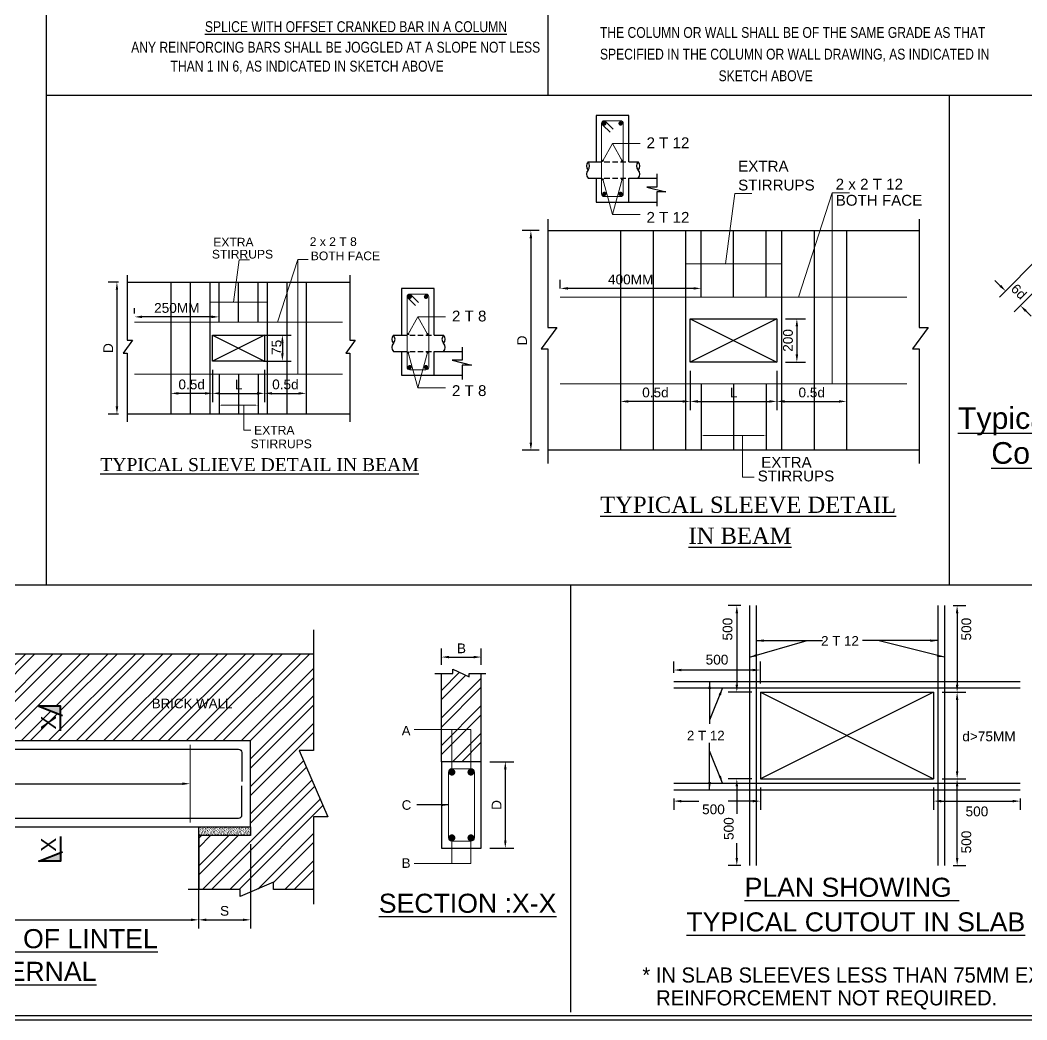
# Model space of a CAD drawing. Extents: x -100 to 77860, y -106 to 57915.
# Drawn here: x 24355 to 47588, y -106 to 22970 of the extents above; entities that cross this region are included whole.
import ezdxf
from ezdxf.enums import TextEntityAlignment as Align

# ---------------------------------------------------------------- set-up
doc = ezdxf.new("R2010")
doc.units = 0
doc.header["$LTSCALE"] = 100
doc.header["$MEASUREMENT"] = 0
doc.header["$PDMODE"] = 3
doc.linetypes.add('HIDDEN', pattern=[0.375, 0.25, -0.125])
doc.layers.get('0').update_dxf_attribs({"linetype": 'CONTINUOUS'})
doc.layers.get('DEFPOINTS').update_dxf_attribs({"linetype": 'CONTINUOUS'})
for name, color, linetype in [('3MCO', 7, 'CONTINUOUS'), ('MAIN TEXT', 6, 'CONTINUOUS'), ('TEXT', 7, 'CONTINUOUS')]:
    doc.layers.add(name, color=color, linetype=linetype)
for name, color, linetype, lineweight in [('DIM', 252, 'CONTINUOUS', 13), ('DONUT', 2, 'CONTINUOUS', 20), ('HATCH', 251, 'CONTINUOUS', 9), ('LINKS', 3, 'CONTINUOUS', 18), ('REINF', 4, 'CONTINUOUS', 25), ('SECT. MARK', 1, 'CONTINUOUS', 40)]:
    doc.layers.add(name, color=color, linetype=linetype, lineweight=lineweight)
doc.styles.add('ARIAL', font='arial.ttf')
doc.styles.add('TIMES NEW ROMAN', font='times.ttf', dxfattribs={"width": 0.8, "height": 12})
doc.dimstyles.new('100', dxfattribs={"dimtxt": 225, "dimasz": 175, "dimexe": 200, "dimexo": 200, "dimgap": 90, "dimtad": 1, "dimdec": 0, "dimzin": 0, "dimdsep": 46, "dimtxsty": 'ARIAL', "dimcen": 0, "dimclrd": 252, "dimclre": 252, "dimclrt": 7, "dimadec": 0, "dimazin": 0, "dimtfac": 0.004444, "dimtdec": 0, "dimtix": 1, "dimtofl": 0, "dimtmove": 2, "dimatfit": 3, "dimfxl": 0, "dimtolj": 1, "dimtzin": 0, "dimarcsym": 0})
doc.dimstyles.new('25', dxfattribs={"dimscale": 50, "dimtxt": 2, "dimasz": 1.5, "dimexe": 0.5, "dimexo": 0.5, "dimgap": 0.5, "dimtad": 1, "dimdec": 0, "dimzin": 3, "dimdsep": 46, "dimtxsty": 'ARIAL', "dimcen": 0, "dimdle": 1, "dimclrd": 256, "dimclre": 256, "dimclrt": 7, "dimadec": 0, "dimazin": 0, "dimtfac": 1, "dimtdec": 0, "dimtmove": 0, "dimatfit": 3, "dimfxl": 0, "dimtolj": 1, "dimtzin": 0, "dimlwd": -1, "dimlwe": -1, "dimarcsym": 0})

# ---------------------------------------------------------------- blocks, each defined once
blk = doc.blocks.new('*D6')
at = {"layer": 'DEFPOINTS', "color": 0}
for p in [(16712, 5345), (28276, 5345), (28276, 5345)]:
    blk.add_point(p, dxfattribs=at)
at = {"layer": 'DIM', "lineweight": -2}
for p, q in [((16712, 5545), (16712, 5545)), ((16887, 5345), (28101, 5345)), ((28276, 5545), (28276, 5545))]:
    blk.add_line(p, q, dxfattribs=at)
at = {"layer": 'DIM'}
for points in [[(16887, 5374), (16887, 5316), (16712, 5345)], [(28101, 5316), (28101, 5374), (28276, 5345)]]:
    blk.add_solid(points, dxfattribs=at)
at = {"layer": 'DIM', "color": 7, "insert": (22494, 5551), "char_height": 225, "attachment_point": 5, "style": 'ARIAL'}
blk.add_mtext('\\A1;{\\A1;C}', dxfattribs=at)
blk = doc.blocks.new('*D8')
at = {"layer": 'DEFPOINTS', "color": 0}
for p in [(28475, 4348), (16513, 4149), (28475, 2203)]:
    blk.add_point(p, dxfattribs=at)
at = {"layer": 'DIM', "lineweight": -2}
for p, q in [((28475, 4148), (28475, 2003)), ((16513, 3949), (16513, 2003)), ((16688, 2203), (28300, 2203))]:
    blk.add_line(p, q, dxfattribs=at)
at = {"layer": 'DIM'}
for points in [[(16688, 2232), (16688, 2174), (16513, 2203)], [(28300, 2174), (28300, 2232), (28475, 2203)]]:
    blk.add_solid(points, dxfattribs=at)
at = {"layer": 'DIM', "color": 7, "insert": (22494, 2405), "char_height": 225, "attachment_point": 5, "style": 'ARIAL'}
blk.add_mtext('\\A1;{\\A1;L}', dxfattribs=at)
blk = doc.blocks.new('*D9')
at = {"layer": 'DEFPOINTS', "color": 0}
for p in [(28475, 4348), (29672, 4149), (29672, 2203)]:
    blk.add_point(p, dxfattribs=at)
at = {"layer": 'DIM', "lineweight": -2}
for p, q in [((28475, 4148), (28475, 2003)), ((29672, 3949), (29672, 2003)), ((28650, 2203), (29497, 2203))]:
    blk.add_line(p, q, dxfattribs=at)
at = {"layer": 'DIM'}
for points in [[(28650, 2232), (28650, 2174), (28475, 2203)], [(29497, 2174), (29497, 2232), (29672, 2203)]]:
    blk.add_solid(points, dxfattribs=at)
at = {"layer": 'DIM', "color": 7, "insert": (29073, 2409), "char_height": 225, "attachment_point": 5, "style": 'ARIAL'}
blk.add_mtext('\\A1;{\\A1;S}', dxfattribs=at)
blk = doc.blocks.new('SECT. MARK')
at = {"layer": 'SECT. MARK'}
h = blk.add_hatch(color=256, dxfattribs=at)
h.set_gradient(color1=(0, 0, 255), one_color=1, tint=1)
h.paths.add_polyline_path([(196690, -47221), (196690, -47721), (196890, -47721)])
at = {"layer": 'SECT. MARK', "color": 7}
blk.add_lwpolyline([(197265, -47721), (196690, -47721), (196690, -47221), (196908, -47767)], dxfattribs=at)
at = {"layer": 'SECT. MARK', "color": 2, "style": 'ARIAL'}
blk.add_attdef('A', text='', height=350, dxfattribs=at).set_placement((197073, -47444), align=Align.MIDDLE_CENTER)
blk = doc.blocks.new('*D16')
at = {"layer": 'DEFPOINTS', "color": 0}
for p in [(34997, 8268), (34080, 7889), (34997, 7889)]:
    blk.add_point(p, dxfattribs=at)
at = {"layer": 'DIM', "lineweight": -2}
for p, q in [((34080, 8089), (34080, 8468)), ((34997, 8089), (34997, 8468)), ((34255, 8268), (34822, 8268))]:
    blk.add_line(p, q, dxfattribs=at)
at = {"layer": 'DIM'}
for points in [[(34255, 8297), (34255, 8239), (34080, 8268)], [(34822, 8239), (34822, 8297), (34997, 8268)]]:
    blk.add_solid(points, dxfattribs=at)
at = {"layer": 'DIM', "color": 7, "insert": (34539, 8470), "char_height": 225, "attachment_point": 5, "style": 'ARIAL'}
blk.add_mtext('\\A1;B', dxfattribs=at)
blk = doc.blocks.new('*D17')
at = {"layer": 'DEFPOINTS', "color": 0}
for p in [(34997, 5851), (34997, 3857), (35552, 3857)]:
    blk.add_point(p, dxfattribs=at)
at = {"layer": 'DIM', "lineweight": -2}
for p, q in [((35197, 5851), (35752, 5851)), ((35552, 5676), (35552, 4032)), ((35197, 3857), (35752, 3857))]:
    blk.add_line(p, q, dxfattribs=at)
at = {"layer": 'DIM'}
for points in [[(35581, 5676), (35523, 5676), (35552, 5851)], [(35523, 4032), (35581, 4032), (35552, 3857)]]:
    blk.add_solid(points, dxfattribs=at)
at = {"layer": 'DIM', "color": 7, "insert": (35350, 4854), "char_height": 225, "attachment_point": 5, "rotation": 90, "style": 'ARIAL'}
blk.add_mtext('\\A1;{\\A1;D}', dxfattribs=at)
blk = doc.blocks.new('*D19')
at = {"layer": 'DEFPOINTS', "color": 0}
for p in [(41187, 9455), (40894, 7456), (41437, 7456)]:
    blk.add_point(p, dxfattribs=at)
at = {"layer": 'DIM', "lineweight": -2}
for p, q in [((40987, 9455), (40694, 9455)), ((40894, 9280), (40894, 7631)), ((41237, 7456), (40694, 7456))]:
    blk.add_line(p, q, dxfattribs=at)
at = {"layer": 'DIM'}
for points in [[(40923, 9280), (40865, 9280), (40894, 9455)], [(40865, 7631), (40923, 7631), (40894, 7456)]]:
    blk.add_solid(points, dxfattribs=at)
at = {"layer": 'DIM', "color": 7, "insert": (40681, 8913), "char_height": 225, "attachment_point": 5, "rotation": 90, "style": 'ARIAL'}
blk.add_mtext('\\A1;500', dxfattribs=at)
blk = doc.blocks.new('*D20')
at = {"layer": 'DEFPOINTS', "color": 0}
for p in [(39438, 7969), (39438, 7706), (41437, 7456)]:
    blk.add_point(p, dxfattribs=at)
at = {"layer": 'DIM', "lineweight": -2}
for p, q in [((39438, 7906), (39438, 8169)), ((41437, 7656), (41437, 8169)), ((41262, 7969), (39613, 7969))]:
    blk.add_line(p, q, dxfattribs=at)
at = {"layer": 'DIM'}
for points in [[(39613, 7998), (39613, 7940), (39438, 7969)], [(41262, 7940), (41262, 7998), (41437, 7969)]]:
    blk.add_solid(points, dxfattribs=at)
at = {"layer": 'DIM', "color": 7, "insert": (40437, 8207), "char_height": 225, "attachment_point": 5, "style": 'ARIAL'}
blk.add_mtext('\\A1;500', dxfattribs=at)
blk = doc.blocks.new('*D21')
at = {"layer": 'DEFPOINTS', "color": 0}
for p in [(45685, 9455), (45436, 7456), (45978, 7456)]:
    blk.add_point(p, dxfattribs=at)
at = {"layer": 'DIM', "lineweight": -2}
for p, q in [((45885, 9455), (46178, 9455)), ((45978, 9280), (45978, 7631)), ((45636, 7456), (46178, 7456))]:
    blk.add_line(p, q, dxfattribs=at)
at = {"layer": 'DIM'}
for points in [[(46007, 9280), (45949, 9280), (45978, 9455)], [(45949, 7631), (46007, 7631), (45978, 7456)]]:
    blk.add_solid(points, dxfattribs=at)
at = {"layer": 'DIM', "color": 7, "insert": (46191, 8913), "char_height": 225, "attachment_point": 5, "rotation": 90, "style": 'ARIAL'}
blk.add_mtext('\\A1;500', dxfattribs=at)
blk = doc.blocks.new('*D22')
at = {"layer": 'DEFPOINTS', "color": 0}
for p in [(40894, 5456), (41437, 5456), (41187, 3457)]:
    blk.add_point(p, dxfattribs=at)
at = {"layer": 'DIM', "lineweight": -2}
for p, q in [((41237, 5456), (40694, 5456)), ((40894, 5281), (40894, 4647)), ((40894, 3632), (40894, 3970)), ((40987, 3457), (40694, 3457))]:
    blk.add_line(p, q, dxfattribs=at)
at = {"layer": 'DIM'}
for points in [[(40923, 5281), (40865, 5281), (40894, 5456)], [(40865, 3632), (40923, 3632), (40894, 3457)]]:
    blk.add_solid(points, dxfattribs=at)
at = {"layer": 'DIM', "color": 7, "insert": (40709, 4308), "char_height": 225, "attachment_point": 5, "rotation": 90, "style": 'ARIAL'}
blk.add_mtext('\\A1;500', dxfattribs=at)
blk = doc.blocks.new('*D23')
at = {"layer": 'DEFPOINTS', "color": 0}
for p in [(41437, 5456), (39438, 5206), (39438, 4943)]:
    blk.add_point(p, dxfattribs=at)
at = {"layer": 'DIM', "lineweight": -2}
for p, q in [((41437, 5256), (41437, 4743)), ((39438, 5006), (39438, 4743)), ((39613, 4943), (40017, 4943)), ((41262, 4943), (40693, 4943))]:
    blk.add_line(p, q, dxfattribs=at)
at = {"layer": 'DIM'}
for points in [[(39613, 4972), (39613, 4914), (39438, 4943)], [(41262, 4914), (41262, 4972), (41437, 4943)]]:
    blk.add_solid(points, dxfattribs=at)
at = {"layer": 'DIM', "color": 7, "insert": (40355, 4752), "char_height": 225, "attachment_point": 5, "style": 'ARIAL'}
blk.add_mtext('\\A1;500', dxfattribs=at)
blk = doc.blocks.new('*D24')
at = {"layer": 'DEFPOINTS', "color": 0}
for p in [(45436, 5456), (45978, 5456), (45685, 3457)]:
    blk.add_point(p, dxfattribs=at)
at = {"layer": 'DIM', "lineweight": -2}
for p, q in [((45636, 5456), (46178, 5456)), ((45978, 3632), (45978, 5281)), ((45885, 3457), (46178, 3457))]:
    blk.add_line(p, q, dxfattribs=at)
at = {"layer": 'DIM'}
for points in [[(46007, 5281), (45949, 5281), (45978, 5456)], [(45949, 3632), (46007, 3632), (45978, 3457)]]:
    blk.add_solid(points, dxfattribs=at)
at = {"layer": 'DIM', "color": 7, "insert": (46191, 3999), "char_height": 225, "attachment_point": 5, "rotation": 90, "style": 'ARIAL'}
blk.add_mtext('\\A1;500', dxfattribs=at)
blk = doc.blocks.new('*D25')
at = {"layer": 'DEFPOINTS', "color": 0}
for p in [(45436, 5456), (47435, 5206), (47435, 4943)]:
    blk.add_point(p, dxfattribs=at)
at = {"layer": 'DIM', "lineweight": -2}
for p, q in [((45436, 5256), (45436, 4743)), ((45611, 4943), (47260, 4943)), ((47435, 5006), (47435, 4743))]:
    blk.add_line(p, q, dxfattribs=at)
at = {"layer": 'DIM'}
for points in [[(45611, 4972), (45611, 4914), (45436, 4943)], [(47260, 4914), (47260, 4972), (47435, 4943)]]:
    blk.add_solid(points, dxfattribs=at)
at = {"layer": 'DIM', "color": 7, "insert": (46435, 4705), "char_height": 225, "attachment_point": 5, "style": 'ARIAL'}
blk.add_mtext('\\A1;500', dxfattribs=at)
blk = doc.blocks.new('*D12')
at = {"layer": 'DEFPOINTS', "color": 0}
for p in [(48049, 17677), (48389, 17341), (47439, 16380)]:
    blk.add_point(p, dxfattribs=at)
at = {"layer": 'DIM', "lineweight": -2}
for p, q in [((47909, 17534), (46959, 16573)), ((48248, 17199), (47298, 16237)), ((46975, 16838), (46850, 16961)), ((47563, 16257), (47688, 16134))]:
    blk.add_line(p, q, dxfattribs=at)
at = {"layer": 'DIM'}
for points in [[(46954, 16817), (46995, 16859), (47099, 16715)], [(47584, 16277), (47543, 16236), (47439, 16380)]]:
    blk.add_solid(points, dxfattribs=at)
at = {"layer": 'DIM', "color": 7, "insert": (47402, 16703), "char_height": 225, "attachment_point": 5, "rotation": 315.3572, "style": 'ARIAL'}
blk.add_mtext('\\A1;6d', dxfattribs=at)
blk = doc.blocks.new('_OBLIQUE')
at = {"color": 0, "linetype": 'ByBlock'}
blk.add_line((-0.5, -0.5), (0.5, 0.5), dxfattribs=at)
blk = doc.blocks.new('*D93')
at = {"layer": 'DEFPOINTS', "color": 0}
for p in [(29636, 15700), (29770, 15100), (30407, 15100)]:
    blk.add_point(p, dxfattribs=at)
at = {"layer": 'DIM', "color": 252, "lineweight": -2}
for p, q in [((29836, 15700), (30607, 15700)), ((30407, 15525), (30407, 15275)), ((29970, 15100), (30607, 15100))]:
    blk.add_line(p, q, dxfattribs=at)
at = {"layer": 'DIM', "color": 252}
for points in [[(30436, 15525), (30378, 15525), (30407, 15700)], [(30378, 15275), (30436, 15275), (30407, 15100)]]:
    blk.add_solid(points, dxfattribs=at)
at = {"layer": 'DIM', "color": 7, "insert": (30274, 15417), "char_height": 225, "attachment_point": 5, "rotation": 90, "style": 'ARIAL'}
blk.add_mtext('\\A1;{\\A1;75}', dxfattribs=at)
blk = doc.blocks.new('*D94')
at = {"layer": 'DEFPOINTS', "color": 0}
for p in [(26996, 16120), (26996, 16000), (28946, 16000)]:
    blk.add_point(p, dxfattribs=at)
at = {"layer": 'DIM', "color": 252, "lineweight": -2}
for p, q in [((26996, 16200), (26996, 16320)), ((28946, 16200), (28946, 16320)), ((28771, 16120), (27171, 16120))]:
    blk.add_line(p, q, dxfattribs=at)
at = {"layer": 'DIM', "color": 252}
for points in [[(27171, 16150), (27171, 16091), (26996, 16120)], [(28771, 16091), (28771, 16150), (28946, 16120)]]:
    blk.add_solid(points, dxfattribs=at)
at = {"layer": 'DIM', "color": 7, "insert": (27971, 16325), "char_height": 225, "attachment_point": 5, "style": 'ARIAL'}
blk.add_mtext('\\A1;{\\A1;250MM}', dxfattribs=at)
blk = doc.blocks.new('*D95')
at = {"layer": 'DEFPOINTS', "color": 0}
for p in [(28796, 15100), (29996, 15100), (29996, 14355)]:
    blk.add_point(p, dxfattribs=at)
at = {"layer": 'DIM', "color": 252, "lineweight": -2}
for p, q in [((28796, 14900), (28796, 14155)), ((29996, 14900), (29996, 14155)), ((28971, 14355), (29821, 14355))]:
    blk.add_line(p, q, dxfattribs=at)
at = {"layer": 'DIM', "color": 252}
for points in [[(28971, 14384), (28971, 14326), (28796, 14355)], [(29821, 14326), (29821, 14384), (29996, 14355)]]:
    blk.add_solid(points, dxfattribs=at)
at = {"layer": 'DIM', "color": 7, "insert": (29396, 14558), "char_height": 225, "attachment_point": 5, "style": 'ARIAL'}
blk.add_mtext('\\A1;L', dxfattribs=at)
blk = doc.blocks.new('*D96')
at = {"layer": 'DEFPOINTS', "color": 0}
for p in [(26824, 16921), (26589, 13878), (26824, 13878)]:
    blk.add_point(p, dxfattribs=at)
at = {"layer": 'DIM', "color": 252, "lineweight": -2}
for p, q in [((26624, 16921), (26389, 16921)), ((26589, 16746), (26589, 14053)), ((26624, 13878), (26389, 13878))]:
    blk.add_line(p, q, dxfattribs=at)
at = {"layer": 'DIM', "color": 252}
for points in [[(26618, 16746), (26560, 16746), (26589, 16921)], [(26560, 14053), (26618, 14053), (26589, 13878)]]:
    blk.add_solid(points, dxfattribs=at)
at = {"layer": 'DIM', "color": 7, "insert": (26387, 15400), "char_height": 225, "attachment_point": 5, "rotation": 90, "style": 'ARIAL'}
blk.add_mtext('\\A1;D', dxfattribs=at)
blk = doc.blocks.new('*D97')
at = {"layer": 'DEFPOINTS', "color": 0}
for p in [(27832, 14800), (28796, 14790), (27832, 14355)]:
    blk.add_point(p, dxfattribs=at)
at = {"layer": 'DIM', "color": 252, "lineweight": -2}
for p, q in [((27832, 14600), (27832, 14155)), ((28796, 14590), (28796, 14155)), ((28621, 14355), (28007, 14355))]:
    blk.add_line(p, q, dxfattribs=at)
at = {"layer": 'DIM', "color": 252}
for points in [[(28007, 14384), (28007, 14326), (27832, 14355)], [(28621, 14326), (28621, 14384), (28796, 14355)]]:
    blk.add_solid(points, dxfattribs=at)
at = {"layer": 'DIM', "color": 7, "insert": (28314, 14560), "char_height": 225, "attachment_point": 5, "style": 'ARIAL'}
blk.add_mtext('\\A1;0.5d', dxfattribs=at)
blk = doc.blocks.new('*D98')
at = {"layer": 'DEFPOINTS', "color": 0}
for p in [(29996, 14790), (30959, 14800), (30959, 14355)]:
    blk.add_point(p, dxfattribs=at)
at = {"layer": 'DIM', "color": 252, "lineweight": -2}
for p, q in [((29996, 14590), (29996, 14155)), ((30959, 14600), (30959, 14155)), ((30171, 14355), (30784, 14355))]:
    blk.add_line(p, q, dxfattribs=at)
at = {"layer": 'DIM', "color": 252}
for points in [[(30171, 14384), (30171, 14326), (29996, 14355)], [(30784, 14326), (30784, 14384), (30959, 14355)]]:
    blk.add_solid(points, dxfattribs=at)
at = {"layer": 'DIM', "color": 7, "insert": (30477, 14560), "char_height": 225, "attachment_point": 5, "style": 'ARIAL'}
blk.add_mtext('\\A1;0.5d', dxfattribs=at)
blk = doc.blocks.new('*D99')
at = {"layer": 'DEFPOINTS', "color": 0}
for p in [(28946, 14207), (29846, 14207), (29846, 14083)]:
    blk.add_point(p, dxfattribs=at)
at = {"layer": 'DIM'}
for p, q in [((28946, 14182), (28946, 14058)), ((29846, 14182), (29846, 14058)), ((29021, 14083), (29771, 14083))]:
    blk.add_line(p, q, dxfattribs=at)
for points in [[(29021, 14095), (29021, 14070), (28946, 14083)], [(29771, 14070), (29771, 14095), (29846, 14083)]]:
    blk.add_solid(points, dxfattribs=at)
at = {"layer": 'DIM', "color": 7, "insert": (29396, 14158), "char_height": 100, "attachment_point": 5, "style": 'ARIAL'}
blk.add_mtext('\\A1;   ', dxfattribs=at)
blk = doc.blocks.new('*D100')
at = {"layer": 'DEFPOINTS', "color": 0}
for p in [(41820, 16077), (41820, 15077), (42280, 15077)]:
    blk.add_point(p, dxfattribs=at)
at = {"layer": 'DIM', "color": 252, "lineweight": -2}
for p, q in [((42020, 16077), (42480, 16077)), ((42280, 15902), (42280, 15252)), ((42020, 15077), (42480, 15077))]:
    blk.add_line(p, q, dxfattribs=at)
at = {"layer": 'DIM', "color": 252}
for points in [[(42309, 15902), (42251, 15902), (42280, 16077)], [(42251, 15252), (42309, 15252), (42280, 15077)]]:
    blk.add_solid(points, dxfattribs=at)
at = {"layer": 'DIM', "color": 7, "insert": (42075, 15577), "char_height": 225, "attachment_point": 5, "rotation": 90, "style": 'ARIAL'}
blk.add_mtext('\\A1;200', dxfattribs=at)
blk = doc.blocks.new('*D101')
at = {"layer": 'DEFPOINTS', "color": 0}
for p in [(36820, 16778), (36820, 16577), (40070, 16577)]:
    blk.add_point(p, dxfattribs=at)
at = {"layer": 'DIM', "color": 252, "lineweight": -2}
for p, q in [((36820, 16777), (36820, 16978)), ((40070, 16777), (40070, 16978)), ((39895, 16778), (36995, 16778))]:
    blk.add_line(p, q, dxfattribs=at)
at = {"layer": 'DIM', "color": 252}
for points in [[(36995, 16807), (36995, 16749), (36820, 16778)], [(39895, 16749), (39895, 16807), (40070, 16778)]]:
    blk.add_solid(points, dxfattribs=at)
at = {"layer": 'DIM', "color": 7, "insert": (38445, 16983), "char_height": 225, "attachment_point": 5, "style": 'ARIAL'}
blk.add_mtext('\\A1;{\\A1;400MM}', dxfattribs=at)
blk = doc.blocks.new('*D102')
at = {"layer": 'DEFPOINTS', "color": 0}
for p in [(39820, 15077), (41820, 15077), (41820, 14169)]:
    blk.add_point(p, dxfattribs=at)
at = {"layer": 'DIM', "color": 252, "lineweight": -2}
for p, q in [((39820, 14877), (39820, 13969)), ((41820, 14877), (41820, 13969)), ((39995, 14169), (41645, 14169))]:
    blk.add_line(p, q, dxfattribs=at)
at = {"layer": 'DIM', "color": 252}
for points in [[(39995, 14198), (39995, 14140), (39820, 14169)], [(41645, 14140), (41645, 14198), (41820, 14169)]]:
    blk.add_solid(points, dxfattribs=at)
at = {"layer": 'DIM', "color": 7, "insert": (40820, 14372), "char_height": 225, "attachment_point": 5, "style": 'ARIAL'}
blk.add_mtext('\\A1;L', dxfattribs=at)
blk = doc.blocks.new('*D103')
at = {"layer": 'DEFPOINTS', "color": 0}
for p in [(36534, 18112), (36142, 13041), (36534, 13041)]:
    blk.add_point(p, dxfattribs=at)
at = {"layer": 'DIM', "color": 252, "lineweight": -2}
for p, q in [((36334, 18112), (35942, 18112)), ((36142, 17937), (36142, 13216)), ((36334, 13041), (35942, 13041))]:
    blk.add_line(p, q, dxfattribs=at)
at = {"layer": 'DIM', "color": 252}
for points in [[(36171, 17937), (36113, 17937), (36142, 18112)], [(36113, 13216), (36171, 13216), (36142, 13041)]]:
    blk.add_solid(points, dxfattribs=at)
at = {"layer": 'DIM', "color": 7, "insert": (35939, 15577), "char_height": 225, "attachment_point": 5, "rotation": 90, "style": 'ARIAL'}
blk.add_mtext('\\A1;D', dxfattribs=at)
blk = doc.blocks.new('*D104')
at = {"layer": 'DEFPOINTS', "color": 0}
for p in [(38213, 14577), (39820, 14560), (38213, 14169)]:
    blk.add_point(p, dxfattribs=at)
at = {"layer": 'DIM', "color": 252, "lineweight": -2}
for p, q in [((38213, 14377), (38213, 13969)), ((39820, 14360), (39820, 13969)), ((39645, 14169), (38388, 14169))]:
    blk.add_line(p, q, dxfattribs=at)
at = {"layer": 'DIM', "color": 252}
for points in [[(38388, 14198), (38388, 14140), (38213, 14169)], [(39645, 14140), (39645, 14198), (39820, 14169)]]:
    blk.add_solid(points, dxfattribs=at)
at = {"layer": 'DIM', "color": 7, "insert": (39016, 14374), "char_height": 225, "attachment_point": 5, "style": 'ARIAL'}
blk.add_mtext('\\A1;0.5d', dxfattribs=at)
blk = doc.blocks.new('*D105')
at = {"layer": 'DEFPOINTS', "color": 0}
for p in [(41820, 14560), (43426, 14577), (43426, 14169)]:
    blk.add_point(p, dxfattribs=at)
at = {"layer": 'DIM', "color": 252, "lineweight": -2}
for p, q in [((41820, 14360), (41820, 13969)), ((43426, 14377), (43426, 13969)), ((41995, 14169), (43251, 14169))]:
    blk.add_line(p, q, dxfattribs=at)
at = {"layer": 'DIM', "color": 252}
for points in [[(41995, 14198), (41995, 14140), (41820, 14169)], [(43251, 14140), (43251, 14198), (43426, 14169)]]:
    blk.add_solid(points, dxfattribs=at)
at = {"layer": 'DIM', "color": 7, "insert": (42623, 14374), "char_height": 225, "attachment_point": 5, "style": 'ARIAL'}
blk.add_mtext('\\A1;0.5d', dxfattribs=at)
blk = doc.blocks.new('*D106')
at = {"layer": 'DEFPOINTS', "color": 0}
for p in [(40070, 13589), (41570, 13589), (41570, 13382)]:
    blk.add_point(p, dxfattribs=at)
at = {"layer": 'DIM'}
for p, q in [((40070, 13564), (40070, 13357)), ((41570, 13564), (41570, 13357)), ((40145, 13382), (41495, 13382))]:
    blk.add_line(p, q, dxfattribs=at)
for points in [[(40145, 13394), (40145, 13369), (40070, 13382)], [(41495, 13369), (41495, 13394), (41570, 13382)]]:
    blk.add_solid(points, dxfattribs=at)
at = {"layer": 'DIM', "color": 7, "insert": (40820, 13457), "char_height": 100, "attachment_point": 5, "style": 'ARIAL'}
blk.add_mtext('\\A1;   ', dxfattribs=at)

msp = doc.modelspace()

# ---------------------------------------------------------------- hatches: boundary and pattern name
at = {"layer": 'HATCH'}
h = msp.add_hatch(dxfattribs=at)
h.set_pattern_fill('ANSI32', color=256, scale=1196.261682, style=0)
h.set_pattern_definition([(45, (-875997.46, 89298.9), (-317.20678, 317.20678), []), (45, (-875786, 89298.9), (-317.20678, 317.20678), [])])
h.paths.add_polyline_path([(24789, 7135.7), (25287.4, 6936.3), (25287.4, 7135.7)], flags=16)
h.paths.add_polyline_path([(22863.8, 7257.8), (22863.8, 6898.9), (23207.3, 6899), (23207.3, 7257.8)], flags=8)
h.paths.add_polyline_path([(24749.5, 6503.4), (25272.8, 6503.4), (25272.8, 6997.7), (24749.5, 6997.7)], flags=8)
h.paths.add_polyline_path([(21718.4, 8344.8), (13864, 8344.8), (13864, 6108), (14192.6, 6108), (13535.4, 4582), (13864, 4582), (13864, 2904.3), (14788.8, 2904.3), (14788.8, 3068.6), (15551.8, 2740), (15551.8, 2904.3), (16512.7, 2904.3), (16512.7, 4148.8), (15316.4, 4148.8), (15316.4, 6341.9), (29671.6, 6341.9), (29671.6, 4148.8), (28475.3, 4148.8), (28475.3, 2904.3), (29436.2, 2904.3), (29436.2, 2740), (30199.2, 3068.6), (30199.2, 2904.3), (31124, 2904.3), (31124, 4582), (31452.6, 4582), (30795.4, 6108), (31124, 6108), (31124, 8344.8), (23244.4, 8344.8), (23244.4, 8016.2), (21718.4, 8673.5)])
h = msp.add_hatch(dxfattribs=at)
h.set_pattern_fill('ANSI32', color=256, scale=1196.261682, style=0)
h.set_pattern_definition([(45, (-874930.54, 88808.26), (-317.20678, 317.20678), []), (45, (-874719.07, 88808.26), (-317.20678, 317.20678), [])])
h.paths.add_polyline_path([(34080, 5851.3), (34997.2, 5851.3), (34997.2, 7889.1), (34716.8, 7889.1), (34716.8, 7813.4), (34344, 7986.8), (34344, 7889.1), (34080, 7889.1)])
h = msp.add_hatch(dxfattribs=at)
h.set_pattern_fill('CONC', color=256, scale=199.376947, style=0)
h.set_pattern_definition([(0, (-875808.05, 89426.52), (0, 199.376947), [0, -199.376947]), (0, (-875806.06, 89356.73), (0, 199.376947), [0, -199.376947]), (0, (-875800.08, 89464.4), (0, 199.376947), [0, -199.376947]), (338.1986, (-875903.75, 89402.59), (598.1308956, -199.3769292), [21.473495, -1052.20426]), (216.8699, (-875883.814, 89394.617), (598.1308247, 398.7539187), [9.968847, -986.91589]), (130.6013, (-875891.79, 89388.635), (996.8848192, -1196.2614865), [18.381558, -1819.78298]), (206.5651, (-875957.58, 89364.71), (-199.376779, -199.377208), [4.45827, -441.362143]), (326.3099, (-875961.57, 89362.716), (398.753806, -199.377213), [7.188735, -711.675215]), (108.4349, (-875955.59, 89358.73), (-199.3766287, 398.7539807), [6.304897, -624.180436]), (225, (-875829.98, 89344.77), (-4e-14, -199.377009), [8.458766, -273.502704]), (0, (-875835.96, 89338.8), (199.376947, 199.376947), [11.962617, -187.41433]), (135, (-875824, 89338.79), (-199.377009, 2e-14), [8.458766, -273.502704]), (251.5651, (-875853.91, 89472.374), (199.3766287, 398.7539807), [6.304897, -624.180436]), (0, (-875855.9, 89466.4), (199.376947, 199.376947), [9.968847, -189.4081]), (143.1301, (-875845.932, 89466.392), (-598.1308247, 398.7539187), [9.968847, -986.91589]), (213.6901, (-875959.577, 89474.37), (398.753806, 199.377213), [7.188735, -711.675215]), (341.5651, (-875965.56, 89470.38), (-398.7539807, 199.3766287), [12.609794, -617.87554]), (126.8699, (-875953.596, 89466.392), (398.7539187, -598.1308247), [9.968847, -986.91589]), (0, (-875901.76, 89466.4), (0, 199.376947), [0, -199.376947]), (0, (-875955.59, 89414.55), (0, 199.376947), [0, -199.376947]), (0, (-875899.76, 89340.78), (0, 199.376947), [0, -199.376947]), (0, (-875845.93, 89402.6), (0, 199.376947), [0, -199.376947]), (0, (-875903.75, 89436.49), (0, 199.376947), [0, -199.376947]), (0, (-875947.61, 89442.47), (0, 199.376947), [0, -199.376947]), (0, (-875929.67, 89430.5), (0, 199.376947), [0, -199.376947]), (0, (-875937.65, 89382.65), (0, 199.376947), [0, -199.376947]), (0, (-875985.5, 89390.63), (0, 199.376947), [0, -199.376947]), (0, (-875983.5, 89436.49), (0, 199.376947), [0, -199.376947]), (0, (-875989.48, 89480.35), (0, 199.376947), [0, -199.376947]), (0, (-875927.68, 89488.32), (0, 199.376947), [0, -199.376947]), (0, (-875883.81, 89496.3), (0, 199.376947), [0, -199.376947]), (0, (-875814.03, 89488.32), (0, 199.376947), [0, -199.376947]), (0, (-875861.88, 89426.52), (0, 199.376947), [0, -199.376947]), (0, (-875881.82, 89462.4), (0, 199.376947), [0, -199.376947]), (0, (-875865.87, 89366.7), (0, 199.376947), [0, -199.376947]), (0, (-875925.68, 89356.73), (0, 199.376947), [0, -199.376947]), (0, (-875865.87, 89312.87), (0, 199.376947), [0, -199.376947]), (0, (-875931.66, 89324.83), (0, 199.376947), [0, -199.376947]), (0, (-875995.46, 89318.85), (0, 199.376947), [0, -199.376947]), (0, (-875971.54, 89308.88), (0, 199.376947), [0, -199.376947]), (0, (-875969.55, 89336.8), (0, 199.376947), [0, -199.376947]), (0, (-875835.96, 89304.9), (0, 199.376947), [0, -199.376947]), (0, (-875812.04, 89386.64), (0, 199.376947), [0, -199.376947]), (0, (-875822, 89446.45), (0, 199.376947), [0, -199.376947]), (0, (-875913.72, 89302.9), (0, 199.376947), [0, -199.376947])])
h.paths.add_polyline_path([(28475.3, 4348.2), (29671.6, 4348.2), (29671.6, 4148.8), (28475.3, 4148.8)])

# ---------------------------------------------------------------- linework, layer by layer
for p, q in [((36535.1, 31730.6), (36535.1, 21235.3)), ((24956.6, 21235.3), (66724.2, 21235.3)), ((45805, 9932.6), (45805, 21235.3)), ((0, 9932.6), (66724.2, 9932.6)), ((37059.6, 9932.6), (37059.6, 71.9))]:
    msp.add_line(p, q)
at = {"color": 252}
for p, q in [((45835.6, 7455.7), (46178.2, 7455.7)), ((45978.2, 7280.7), (45978.2, 5631.3)), ((45835.6, 5456.3), (46178.2, 5456.3))]:
    msp.add_line(p, q, dxfattribs=at)
at = {"color": 5}
msp.add_lwpolyline([(-100, -106), (77746.6, -106), (77746.6, 54995.6), (-100, 54995.6)], close=True, dxfattribs=at)
at = {"color": 6}
msp.add_lwpolyline([(0, -6), (77646.6, -6), (77646.6, 54895.6), (0, 54895.6)], close=True, dxfattribs=at)
msp.add_lwpolyline([(24956.6, 39992.9), (24956.6, 9932.6)])
at = {"color": 252}
for points in [[(46007.3, 7280.7), (45949, 7280.7), (45978.2, 7455.7)], [(45949, 5631.3), (46007.3, 5631.3), (45978.2, 5456.3)]]:
    msp.add_solid(points, dxfattribs=at)
at = {"layer": '3MCO'}
for p, q in [((37460.2, 19696.7), (37648.6, 19696.7)), ((38398.6, 19696.7), (38617.5, 19696.7)), ((37460.2, 19321.7), (37648.6, 19321.7)), ((38398.6, 19321.7), (39044.9, 19321.7)), ((38398.6, 18771.7), (39044.9, 18771.7)), ((36534.1, 18112), (45104.9, 18112)), ((26824.3, 16920.9), (31966.8, 16920.9)), ((39819.5, 16076.6), (41819.5, 15076.6)), ((41819.5, 16076.6), (39819.5, 15076.6)), ((28795.6, 15699.6), (29995.6, 15099.6)), ((29995.6, 15699.6), (28795.6, 15099.6)), ((32970.2, 15697.6), (33158.5, 15697.6)), ((33908.5, 15697.6), (34127.5, 15697.6)), ((32970.2, 15322.6), (33158.5, 15322.6)), ((33908.5, 15322.6), (34554.9, 15322.6)), ((33908.5, 14772.6), (34554.9, 14772.6)), ((31966.8, 13878.4), (26824.3, 13878.4)), ((45104.9, 13041.2), (36534.1, 13041.2)), ((34080, 5851.3), (34080, 7889.1)), ((34997.2, 5851.3), (34997.2, 7889.1)), ((41436.9, 7455.7), (45435.6, 7455.7)), ((41436.9, 7455.7), (41436.9, 5456.3)), ((45435.6, 7455.7), (45435.6, 5456.3)), ((15316.4, 6341.9), (29671.6, 6341.9)), ((29671.6, 4348.2), (29671.6, 6341.9)), ((41436.9, 5456.3), (45435.6, 5456.3)), ((16512.7, 4348.2), (28475.3, 4348.2)), ((28475.3, 4148.8), (28475.3, 2904.3))]:
    msp.add_line(p, q, dxfattribs=at)
at = {"layer": '3MCO', "color": 1}
for p, q in [((45435.6, 7455.7), (41436.9, 5456.3)), ((41436.9, 7455.7), (45435.6, 5456.3))]:
    msp.add_line(p, q, dxfattribs=at)
at = {"layer": '3MCO'}
for points in [[(38398.6, 19696.7), (38398.6, 20771.7), (37648.6, 20771.7), (37648.6, 19696.7)], [(37648.6, 19321.7), (37648.6, 18771.7), (38398.6, 18771.7), (38398.6, 19321.7)], [(36534.1, 18379.3), (36534.1, 15875.5), (36739.6, 15875.5), (36375.8, 15380.9), (36534.1, 15380.9), (36534.1, 12739.5)], [(45104.9, 18379.3), (45104.9, 15875.5), (45310.4, 15875.5), (44946.7, 15380.9), (45104.9, 15380.9), (45104.9, 12739.5)], [(26824.3, 17081.3), (26824.3, 15579), (26947.6, 15579), (26729.3, 15282.2), (26824.3, 15282.2), (26824.3, 13697.4)], [(31966.8, 17081.3), (31966.8, 15579), (32090.1, 15579), (31871.9, 15282.2), (31966.8, 15282.2), (31966.8, 13697.4)], [(33908.5, 15697.6), (33908.5, 16772.6), (33158.5, 16772.6), (33158.5, 15697.6)], [(33158.5, 15322.6), (33158.5, 14772.6), (33908.5, 14772.6), (33908.5, 15322.6)], [(31124, 8900.5), (31124, 6108), (30795.4, 6108), (31452.6, 4582), (31124, 4582), (31124, 2564.9)], [(13864, 8344.8), (21718.4, 8344.8), (21718.4, 8673.5), (23244.4, 8016.2), (23244.4, 8344.8), (31124, 8344.8)], [(33927.3, 7889.1), (34344, 7889.1), (34344, 7986.8), (34716.8, 7813.4), (34716.8, 7889.1), (35101.6, 7889.1)], [(31124, 2904.3), (30199.2, 2904.3), (30199.2, 3068.6), (29436.2, 2740), (29436.2, 2904.3), (28230.2, 2904.3)]]:
    msp.add_lwpolyline(points, dxfattribs=at)
at = {"layer": '3MCO', "linetype": 'HIDDEN', "ltscale": 5}
for points in [[(37648.6, 19696.7), (38398.6, 19696.7)], [(37648.6, 19321.7), (38398.6, 19321.7)], [(33158.5, 15697.6), (33908.5, 15697.6)], [(33158.5, 15322.6), (33908.5, 15322.6)]]:
    msp.add_lwpolyline(points, dxfattribs=at)
at = {"layer": '3MCO', "color": 0}
for points in [[(39044.9, 19420.5), (39044.9, 19116.4), (38814.1, 19116.4), (39259, 19006.2), (39044.9, 19006.2), (39044.9, 18672.3)], [(34554.9, 15421.4), (34554.9, 15117.4), (34324.1, 15117.4), (34768.9, 15007.1), (34554.9, 15007.1), (34554.9, 14673.3)]]:
    msp.add_lwpolyline(points, dxfattribs=at)
at = {"layer": '3MCO'}
for points in [[(41819.5, 16076.6), (41819.5, 15076.6), (39819.5, 15076.6), (39819.5, 16076.6)], [(29995.6, 15699.6), (29995.6, 15099.6), (28795.6, 15099.6), (28795.6, 15699.6)], [(34080, 3857.5), (34997.2, 3857.5), (34997.2, 5851.3), (34080, 5851.3)], [(28475.3, 4348.2), (29671.6, 4348.2), (29671.6, 4148.8), (28475.3, 4148.8)]]:
    msp.add_lwpolyline(points, close=True, dxfattribs=at)
for centre, start, end in [((37560.5, 19602.9), 136.94379, 223.05621), ((37359.9, 19602.9), 316.94379, 43.05621), ((38717.9, 19602.9), 136.94379, 223.05621), ((38517.2, 19602.9), 316.94379, 43.05621), ((37560.5, 19415.4), 136.94379, 223.05621), ((38517.2, 19415.4), 316.94379, 43.05621), ((33070.5, 15603.9), 136.94379, 223.05621), ((32869.8, 15603.9), 316.94379, 43.05621), ((34227.8, 15603.9), 136.94379, 223.05621), ((34027.2, 15603.9), 316.94379, 43.05621), ((33070.5, 15416.4), 136.94379, 223.05621), ((34027.2, 15416.4), 316.94379, 43.05621)]:
    msp.add_arc(centre, 137.3, start, end, dxfattribs=at)
at = {"layer": 'DIM'}
for points in [[(34757.9, 5612), (34757.9, 6593.2), (33446.8, 6593.2)], [(34319.3, 5612), (34319.3, 6593.2), (33446.8, 6593.2)], [(34757.9, 4096.7), (34757.9, 3506.4), (33446.8, 3506.4)], [(34319.3, 4096.7), (34319.3, 3506.4), (33446.8, 3506.4)]]:
    msp.add_lwpolyline(points, dxfattribs=at)
at = {"layer": 'DONUT'}
for p, q in [((36819.5, 16576.6), (44819.5, 16576.6)), ((26995.6, 15999.6), (31795.6, 15999.6)), ((26995.6, 14799.6), (31795.6, 14799.6)), ((36819.5, 14576.6), (44819.5, 14576.6))]:
    msp.add_line(p, q, dxfattribs=at)
for points, const_width in [([(37861.1, 20584.2, -1), (37811.1, 20584.2, -1)], 50), ([(38236.1, 20584.2, -1), (38186.1, 20584.2, -1)], 50), ([(37813.7, 19723, -1), (37788.7, 19723, -1)], 25), ([(38233.5, 19723, 1), (38258.5, 19723, 1)], 25), ([(37813.7, 19295.4, 1), (37788.7, 19295.4, 1)], 25), ([(38233.5, 19295.4, -1), (38258.5, 19295.4, -1)], 25), ([(37861.1, 18959.2, -1), (37811.1, 18959.2, -1)], 50), ([(38236.1, 18959.2, -1), (38186.1, 18959.2, -1)], 50), ([(33371, 16585.1, -1), (33321, 16585.1, -1)], 50), ([(33746, 16585.1, -1), (33696, 16585.1, -1)], 50), ([(33323.6, 15723.9, -1), (33298.6, 15723.9, -1)], 25), ([(33743.4, 15723.9, 1), (33768.4, 15723.9, 1)], 25), ([(33323.6, 15296.3, 1), (33298.6, 15296.3, 1)], 25), ([(33743.4, 15296.3, -1), (33768.4, 15296.3, -1)], 25), ([(33371, 14960.1, -1), (33321, 14960.1, -1)], 50), ([(33746, 14960.1, -1), (33696, 14960.1, -1)], 50), ([(34279.4, 5612, 1), (34359.2, 5612, 1)], 79.8), ([(34718.1, 5612, 1), (34797.8, 5612, 1)], 79.8), ([(34279.4, 4096.7, 1), (34359.2, 4096.7, 1)], 79.8), ([(34718.1, 4096.7, 1), (34797.8, 4096.7, 1)], 79.8)]:
    msp.add_lwpolyline(points, format="xyb", close=True, dxfattribs=dict(at, const_width=const_width))
at = {"layer": 'LINKS'}
msp.add_line((28275.9, 4447.8), (28275.9, 6242.2), dxfattribs=at)
for points in [[(37836.1, 20646.7), (38211.1, 20646.7, -0.4142136), (38273.6, 20584.2), (38273.6, 18959.2, -0.4142136), (38211.1, 18896.7), (37836.1, 18896.7, -0.4142136), (37773.6, 18959.2), (37773.6, 20584.2, -0.4142136)], [(33346, 16647.6), (33721, 16647.6, -0.4142136), (33783.5, 16585.1), (33783.5, 14960.1, -0.4142136), (33721, 14897.6), (33346, 14897.6, -0.4142136), (33283.5, 14960.1), (33283.5, 16585.1, -0.4142136)], [(34319.3, 5691.8), (34757.9, 5691.8, -0.4142136), (34837.7, 5612), (34837.7, 4096.7, -0.4142136), (34757.9, 4017), (34319.3, 4017, -0.4142136), (34239.5, 4096.7), (34239.5, 5612, -0.4142136)]]:
    msp.add_lwpolyline(points, format="xyb", close=True, dxfattribs=at)
for points in [[(37968.3, 20381.2), (37800.7, 20548.8, -1), (37871.4, 20619.5), (38038.1, 20452.9)], [(33478.3, 16382.2), (33310.7, 16549.8, -1), (33381.4, 16620.5), (33548.1, 16453.8)]]:
    msp.add_lwpolyline(points, format="xyb", dxfattribs=at)
at = {"layer": 'REINF'}
for p, q in [((38213.4, 18112), (38213.4, 13041.2)), ((38963.4, 18112), (38963.4, 13041.2)), ((39713.4, 18112), (39713.4, 13041.2)), ((40069.5, 16576.6), (40069.5, 18112)), ((40819.5, 16576.6), (40819.5, 18112)), ((41569.5, 16576.6), (41569.5, 18112)), ((41925.6, 18112), (41925.6, 13041.2)), ((42675.6, 18112), (42675.6, 13041.2)), ((43425.6, 18112), (43425.6, 13041.2)), ((27831.9, 16920.9), (27831.9, 13878.4)), ((28281.9, 16920.9), (28281.9, 13878.4)), ((28731.9, 16920.9), (28731.9, 13878.4)), ((28945.6, 15999.6), (28945.6, 16920.9)), ((29395.6, 15999.6), (29395.6, 16920.9)), ((29845.6, 15999.6), (29845.6, 16920.9)), ((30059.2, 16920.9), (30059.2, 13878.4)), ((30509.2, 16920.9), (30509.2, 13878.4)), ((30959.2, 16920.9), (30959.2, 13878.4)), ((28945.6, 14799.6), (28945.6, 13878.4)), ((29395.6, 14799.6), (29395.6, 13878.4)), ((29395.6, 14799.6), (29395.6, 13878.4)), ((29845.6, 14799.6), (29845.6, 13878.4)), ((29845.6, 14799.6), (29845.6, 13878.4)), ((40069.5, 14576.6), (40069.5, 13041.2)), ((40819.5, 14576.6), (40819.5, 13041.2)), ((40819.5, 14576.6), (40819.5, 13041.2)), ((41569.5, 14576.6), (41569.5, 13041.2)), ((41569.5, 14576.6), (41569.5, 13041.2)), ((41187, 9455), (41187, 3457)), ((41336.9, 9455), (41336.9, 3457)), ((45535.5, 9455), (45535.5, 3457)), ((45685.5, 9455), (45685.5, 3457)), ((39437.6, 7705.6), (47434.9, 7705.6)), ((39437.6, 7555.6), (47434.9, 7555.6)), ((39437.6, 5356.4), (47434.9, 5356.4)), ((39437.6, 5206.4), (47434.9, 5206.4))]:
    msp.add_line(p, q, dxfattribs=at)
for points in [[(15515.8, 5560.7), (15515.8, 6062.8, -0.4142136), (15595.6, 6142.5), (29392.4, 6142.5, -0.4142136), (29472.2, 6062.8), (29472.2, 5398.4)], [(15511.3, 5369.1), (15511.3, 4627.3, 0.4142136), (15591, 4547.5), (29394.2, 4547.5, 0.4142136), (29473.9, 4627.3), (29473.9, 5297.1)]]:
    msp.add_lwpolyline(points, format="xyb", dxfattribs=at)

# ---------------------------------------------------------------- block references
at = {"layer": 'SECT. MARK'}
ref = msp.add_blockref('SECT. MARK', (-22284.8, 203212.5), dxfattribs=dict(at, xscale=-0.9968847352120065, yscale=0.9968847352120065, zscale=0.996884735212783, rotation=90))
ref.add_attrib('A', 'X', dxfattribs={"color": 7, "height": 348.9, "rotation": 90, "style": 'ARIAL'}).set_placement((25011.2, 6753.1), align=Align.MIDDLE_CENTER)
ref = msp.add_blockref('SECT. MARK', (-22284.8, -192522.5), dxfattribs=dict(at, xscale=0.9968847352120065, yscale=0.9968847352120065, zscale=0.9968847352120065, rotation=90))
ref.add_attrib('A', 'X', dxfattribs={"color": 7, "height": 348.9, "rotation": 90, "style": 'ARIAL'}).set_placement((25011.2, 3936.9), align=Align.MIDDLE_CENTER)

# ---------------------------------------------------------------- texts
at = {"color": 7, "insert": (46712.9, 6436.6), "char_height": 225, "width": 810.985, "attachment_point": 5, "style": 'ARIAL'}
msp.add_mtext('d{\\C256;>75MM}', dxfattribs=at)
at = {"layer": 'MAIN TEXT', "style": 'ARIAL'}
for s, height, p in [('%%UTypical  Detail  Of', 500, (45997.1, 13534.4)), ('%%UColumn  Link', 500, (46767.4, 12729.5)), ('%%UPLAN SHOWING ', 440, (41073, 2734.7)), ('%%USECTION :X-X', 440, (32632.4, 2365.6)), ('%%UTYPICAL CUTOUT IN SLAB', 440, (39729.7, 1935.4)), ('%%UTYPICAL ELEVATION OF LINTEL', 440, (18069.9, 1548.9)), ('%%UINTERNAL & EXTERNAL', 440, (19080, 793.8))]:
    msp.add_text(s, height=height, dxfattribs=at).set_placement(p)
at = {"layer": 'MAIN TEXT', "lineweight": 25, "style": 'TIMES NEW ROMAN'}
for s, height, p in [('%%UTYPICAL SLIEVE DETAIL IN BEAM', 300, (26204.4, 12560.4)), ('%%UTYPICAL SLEEVE DETAIL', 375, (37742.4, 11596.7)), ('%%UIN BEAM', 375, (39779.9, 10881.7))]:
    msp.add_text(s, height=height, rotation=359.99642, dxfattribs=at).set_placement(p)
at = {"layer": 'TEXT', "style": 'ARIAL', "width": 0.8}
for s, p in [('%%USPLICE WITH OFFSET CRANKED BAR IN A COLUMN', (28619.5, 22694.3)), ('THE COLUMN OR WALL SHALL BE OF THE SAME GRADE AS THAT', (37735.7, 22560)), (' ANY REINFORCING BARS SHALL BE JOGGLED AT A SLOPE NOT LESS', (26839.8, 22219.3)), ('SPECIFIED IN THE COLUMN OR WALL DRAWING, AS INDICATED IN', (37735.7, 22060)), ('THAN 1 IN 6, AS INDICATED IN SKETCH ABOVE', (27826, 21781.9)), ('SKETCH ABOVE', (40473.2, 21560))]:
    msp.add_text(s, height=250, dxfattribs=at).set_placement(p)
at = {"layer": 'TEXT', "style": 'ARIAL'}
for s, height, p in [('2 T 12', 250, (38810.4, 20013.6)), ('EXTRA', 250, (40924.8, 19473.3)), ('STIRRUPS', 250, (40924.8, 19038.3)), ('2 x 2 T 12', 250, (43175.8, 19058.9)), ('BOTH FACE', 250, (43175.8, 18686.4)), ('2 T 12', 250, (38810.4, 18292.1)), ('EXTRA', 200, (28811.6, 17745)), ('2 x 2 T 8', 200, (31037.4, 17757.2)), ('STIRRUPS', 200, (28780.2, 17467.1)), ('BOTH FACE', 200, (31062.6, 17428.7)), ('2 T 8', 250, (34320.3, 16014.5)), ('2 T 8', 250, (34320.3, 14293)), ('EXTRA', 200, (29755.4, 13404.8)), ('STIRRUPS', 200, (29674.3, 13089.4)), ('EXTRA', 250, (41457.3, 12638.3)), ('STIRRUPS', 250, (41376.2, 12323))]:
    msp.add_text(s, height=height, rotation=0.00358, dxfattribs=at).set_placement(p)
for s, p in [('2 T 12', (42839.5, 8533.3)), ('BRICK WALL', (27392.5, 7086.5)), ('A', (33160.3, 6457.8)), ('2 T 12', (39742.8, 6346.7)), ('C', (33160.3, 4743.1)), ('B', (33160.3, 3402.5))]:
    msp.add_text(s, height=220, dxfattribs=at).set_placement(p)
at = {"layer": 'TEXT', "color": 2, "style": 'ARIAL', "width": 0.95}
for s, p in [('* IN SLAB SLEEVES LESS THAN 75MM EXTRA', (38715.1, 754.1)), ('REINFORCEMENT NOT REQUIRED.', (39033.1, 228.1))]:
    msp.add_text(s, height=350, dxfattribs=at).set_placement(p)

# ---------------------------------------------------------------- dimensions: what is measured, and where the dimension line sits
at = {"layer": 'DIM'}
for base, p1, p2, angle, text, picture, middle in [((36142, 13041.2), (36534.1, 18112), (36534.1, 13041.2), 90, 'D', '*D103', (35939.5, 15576.6)), ((26589.1, 13878.4), (26824.3, 16920.9), (26824.3, 13878.4), 90, 'D', '*D96', (26386.6, 15399.6)), ((42280.1, 15076.6), (41819.5, 16076.6), (41819.5, 15076.6), 90, '200', '*D100', (42075.2, 15576.6)), ((30959.2, 14355.3), (29995.6, 14790), (30959.2, 14799.6), 180, '0.5d', '*D98', (30477.4, 14560.1)), ((43425.6, 14169.3), (41819.5, 14560.5), (43425.6, 14576.6), 180, '0.5d', '*D105', (42622.6, 14374.2))]:
    dim = msp.add_linear_dim(base=base, p1=p1, p2=p2, angle=angle, text=text, dimstyle='100', dxfattribs=at)
    dim.commit()
    dim.dimension.update_dxf_attribs({"geometry": picture, "text_midpoint": middle})
for base, p1, p2, angle, text, override, picture, middle, dimtype in [((47438.9, 16379.6), (48049.2, 17676.5), (48388.6, 17341.3), 315.35722, '6d', {"dimtxsty": 'ARIAL', "dimblk1": 'OBLIQUE', "dimclrd": 256, "dimclre": 256}, '*D12', (47401.8, 16703.2), 161), ((40894.3, 7455.7), (41187, 9455), (41436.9, 7455.7), 90, '500', {"dimclrd": 256, "dimclre": 256}, '*D19', (40681.2, 8913.1), 160), ((45978.2, 7455.7), (45685.5, 9455), (45435.6, 7455.7), 90, '500', {"dimclrd": 256, "dimclre": 256}, '*D21', (46191.2, 8913.1), 160), ((40894.3, 5456.3), (41187, 3457), (41436.9, 5456.3), 270, '500', {"dimclrd": 256, "dimclre": 256}, '*D22', (40709.5, 4308.5), 160), ((45978.2, 5456.3), (45685.5, 3457), (45435.6, 5456.3), 270, '500', {"dimclrd": 256, "dimclre": 256}, '*D24', (46191.2, 3998.9), 160), ((47434.9, 4942.8), (45435.6, 5456.3), (47434.9, 5206.4), 180, '500', {"dimclrd": 256, "dimclre": 256}, '*D25', (46435.2, 4705.2), 160)]:
    dim = msp.add_linear_dim(base=base, p1=p1, p2=p2, angle=angle, text=text, dimstyle='100', override=override, dxfattribs=at)
    dim.commit()
    dim.dimension.update_dxf_attribs({"geometry": picture, "text_midpoint": middle, "dimtype": dimtype})
for base, p1, p2, text, dimstyle, picture, middle in [((36819.5, 16777.9), (40069.5, 16576.6), (36819.5, 16576.6), '{\\A1;400MM}', '100', '*D101', (38444.5, 16982.8)), ((26995.6, 16120.4), (28945.6, 15999.6), (26995.6, 15999.6), '{\\A1;250MM}', '100', '*D94', (27970.6, 16325.3)), ((29995.6, 14355.3), (28795.6, 15099.6), (29995.6, 15099.6), 'L', '100', '*D95', (29395.6, 14557.8)), ((41819.5, 14169.3), (39819.5, 15076.6), (41819.5, 15076.6), 'L', '100', '*D102', (40819.5, 14371.8)), ((27831.9, 14355.3), (28795.6, 14790), (27831.9, 14799.6), '0.5d', '100', '*D97', (28313.7, 14560.1)), ((38213.4, 14169.3), (39819.5, 14560.5), (38213.4, 14576.6), '0.5d', '100', '*D104', (39016.5, 14374.2)), ((29845.6, 14082.8), (28945.6, 14207.3), (29845.6, 14207.3), '   ', '25', '*D99', (29395.6, 14157.8)), ((41569.5, 13381.9), (40069.5, 13589.4), (41569.5, 13589.4), '   ', '25', '*D106', (40819.5, 13456.9))]:
    dim = msp.add_linear_dim(base=base, p1=p1, p2=p2, text=text, dimstyle=dimstyle, dxfattribs=at)
    dim.commit()
    dim.dimension.update_dxf_attribs({"geometry": picture, "text_midpoint": middle})
dim = msp.add_linear_dim(base=(30406.9, 15099.6), p1=(29636, 15699.6), p2=(29770.5, 15099.6), angle=90, text='{\\A1;75}', dimstyle='100', dxfattribs=at)
dim.commit()
dim.dimension.update_dxf_attribs({"geometry": '*D93', "text_midpoint": (30274, 15417), "dimtype": 160})
for base, p1, p2, text, picture, middle in [((34997.2, 8267.9), (34080, 7889.1), (34997.2, 7889.1), 'B', '*D16', (34538.6, 8470.4)), ((28275.9, 5345), (16712.1, 5345), (28275.9, 5345), '{\\A1;C}', '*D6', (22494, 5551.4)), ((28475.3, 2203), (16512.7, 4148.8), (28475.3, 4348.2), '{\\A1;L}', '*D8', (22494, 2405.5)), ((29671.6, 2203), (28475.3, 4348.2), (29671.6, 4148.8), '{\\A1;S}', '*D9', (29073.4, 2409.3))]:
    dim = msp.add_linear_dim(base=base, p1=p1, p2=p2, text=text, dimstyle='100', override={"dimclrd": 256, "dimclre": 256}, dxfattribs=at)
    dim.commit()
    dim.dimension.update_dxf_attribs({"geometry": picture, "text_midpoint": middle})
for base, p1, p2, picture, middle in [((39437.6, 7969.2), (41436.9, 7455.7), (39437.6, 7705.6), '*D20', (40437.2, 8206.8)), ((39437.6, 4942.8), (41436.9, 5456.3), (39437.6, 5206.4), '*D23', (40354.7, 4752))]:
    dim = msp.add_linear_dim(base=base, p1=p1, p2=p2, text='500', dimstyle='100', override={"dimclrd": 256, "dimclre": 256}, dxfattribs=at)
    dim.commit()
    dim.dimension.update_dxf_attribs({"geometry": picture, "text_midpoint": middle, "dimtype": 160})
dim = msp.add_linear_dim(base=(35552.2, 3857.5), p1=(34997.2, 5851.3), p2=(34997.2, 3857.5), angle=90, text='{\\A1;D}', dimstyle='100', override={"dimclrd": 256, "dimclre": 256}, dxfattribs=at)
dim.commit()
dim.dimension.update_dxf_attribs({"geometry": '*D17', "text_midpoint": (35349.7, 4854.4)})

# ---------------------------------------------------------------- leaders
for points, override in [([(37801.2, 19723), (38023.6, 20119.3), (38661, 20119.3)], {"dimtad": 0}), ([(38246, 19723), (38023.6, 20119.3)], {"dimtad": 0}), ([(37801.2, 19296.4), (38023.6, 18480.6), (38661, 18480.6)], {"dimtad": 0}), ([(38246, 19296.4), (38023.6, 18480.6)], {"dimtad": 0}), ([(40631.3, 17344.3), (40844.8, 18966.2), (41240.6, 18966.2)], {"dimtad": 0}), ([(42319.5, 16576.6), (43095.8, 18986.8), (43491.6, 18986.8)], {"dimtad": 0}), ([(43095.8, 14576.6), (43095.8, 18986.8)], {"dimtad": 0}), ([(29282.6, 16460.3), (29410.7, 17433.4), (29648.2, 17433.4)], {"dimtad": 0}), ([(30295.6, 15999.6), (30761.3, 17445.8), (30998.8, 17445.8)], {"dimtad": 0}), ([(30761.3, 14799.6), (30761.3, 17445.8)], {"dimtad": 0}), ([(39713.4, 17346.2), (41925.6, 17346.2)], {"dimgap": 0.5, "dimtad": 0}), ([(41925.6, 17346.2), (40631.3, 17344.3)], {"dimgap": 0.5, "dimtad": 0}), ([(28731.9, 16461.4), (30059.2, 16461.4)], {"dimgap": 0.5, "dimtad": 0}), ([(30059.2, 16461.4), (29282.6, 16460.3)], {"dimgap": 0.5, "dimtad": 0}), ([(33311.1, 15723.9), (33533.5, 16120.2), (34171, 16120.2)], {"dimtad": 0}), ([(33755.9, 15723.9), (33533.5, 16120.2)], {"dimtad": 0}), ([(33311.1, 15297.3), (33533.5, 14481.6), (34171, 14481.6)], {"dimtad": 0}), ([(33755.9, 15297.3), (33533.5, 14481.6)], {"dimtad": 0}), ([(29516.9, 14082.8), (29516.9, 13507.8), (29681.5, 13507.8)], {"dimgap": 0.5, "dimtad": 0}), ([(41021.7, 13381.9), (41021.7, 12423.5), (41296.1, 12423.5)], {"dimgap": 0.5, "dimtad": 0})]:
    msp.add_leader(points, dimstyle='25', override=override, dxfattribs=at)
for points in [[(41187, 8262.4), (42516.2, 8647.3)], [(41336.9, 8647.3), (42868.1, 8647.3)], [(45535.5, 8647.3), (43795.3, 8647.3)], [(45685.5, 8262.4), (44147.2, 8647.3)], [(40266.6, 7705.6), (40266.6, 6729.4)], [(40567.3, 7555.6), (40266.6, 6810.7)], [(40266.6, 5206.4), (40266.6, 6289.5)], [(40567.3, 5356.4), (40266.6, 6101.3)], [(34239.5, 4854.4), (33506.6, 4854.4)]]:
    msp.add_leader(points, dimstyle='100', dxfattribs=at)

doc.saveas('drawing.dxf')
